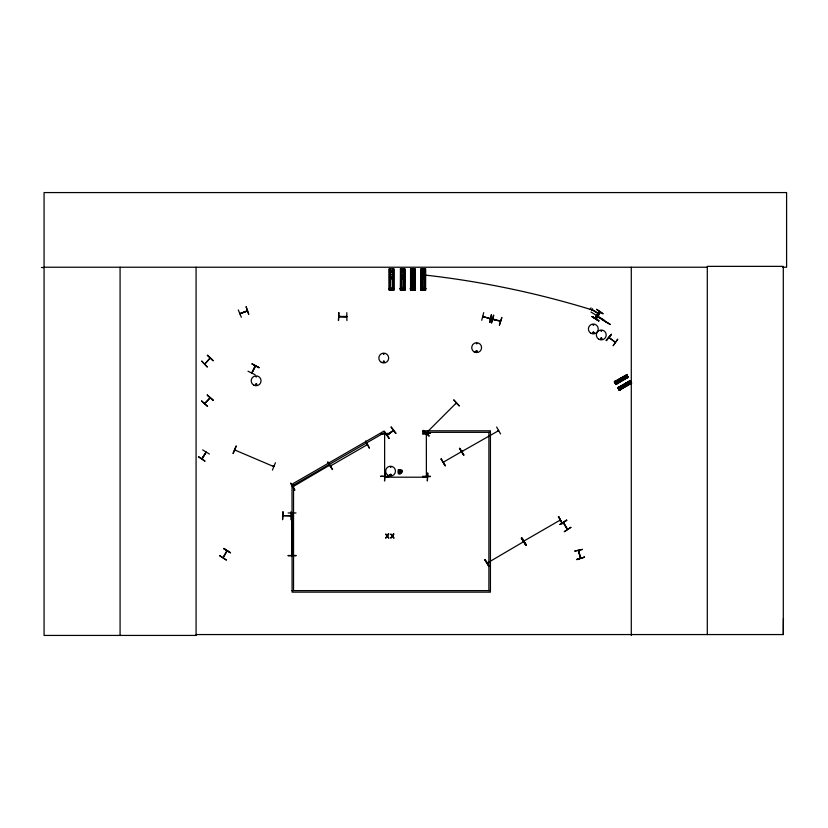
<?xml version="1.0" encoding="UTF-8"?>
<svg xmlns="http://www.w3.org/2000/svg" width="828" height="828" viewBox="0 0 828 828"><rect width="100%" height="100%" fill="white"/><g stroke="black" fill="none" stroke-linecap="round" stroke-linejoin="round"><path stroke-width="1.24" d="M782.729 267.227L786.6 267.227L786.6 192.572L44.07 192.572L44.07 635.428L196.195 635.428L196.091 634.558L783.298 634.558L783.412 618.547M255.655 365.904L251.898 372.921L255.262 365.81M387.504 434.452L387.121 435.228L387.607 434.462M386.976 434.938L393.393 430.488L387.235 435.145M201.835 458.619L206.131 452.067L202.156 458.857M239.82 313.47L247.272 310.966M291.932 555.371L291.922 554.491L292.201 555.36M426.337 434.648L426.389 433.82M426.741 434.607L426.751 433.975M255.355 384.502C258.543 382.205 255.769 386.748 255.624 384.999M255.593 384.502C257.011 382.722 256.369 386.428 255.666 384.378M383.312 353.939L384.171 354.053L383.405 353.742M384.202 361.867C382.515 360.056 384.389 363.761 383.871 361.287M390.019 474.848C391.954 473.254 389.967 476.856 390.319 474.434M475.945 351.351C478.129 348.867 476.638 354.229 476.038 351M477.176 351.486C476.224 349.561 475.996 352.842 477.063 351.589M592.91 324.742L593.707 325.073L592.993 324.659M592.796 332.659C594.214 330.879 593.572 334.595 592.869 332.535M600.766 338.517C601.852 340.608 601.78 336.706 600.828 338.776M601.718 330.848L600.869 330.962L601.666 330.745M597.65 314.712L597.236 315.396M615.287 342.264L608.859 337.586M293.485 485.964L293.122 486.585L329.596 465.201M329.658 465.522L328.851 465.574L329.741 465.491M330.641 465.853L367.332 444.667L366.897 445.34M330.941 466.04L331.241 465.45M498.611 430.622L497.721 430.829L498.477 430.384M498.539 430.705L461.858 451.529L462.541 451.125M487.102 562.781L487.858 562.336L487.278 563.04M523.627 541.647L523.13 541.885M523.534 541.264L560.225 520.077L559.573 520.367M523.606 541.605L524.114 540.839M399.758 473.099L400.152 471.546L400.483 473.036L399.758 473.099L398.62 471.474L399.52 470.397L401.332 471.236L400.483 473.036M400.048 471.494L400.255 470.325M426.348 433.986L426.389 476.1L426.751 475.469M426.71 476.017L426.71 475.469M443.725 462.293L443.228 462.127M461.682 451.964L461.548 451.653M483.728 312.611L481.741 320.27M483.397 316.845L482.827 316.275L490.259 318.78M489.617 318.459L490.445 318.366M491.656 322.93L493.809 315.313M491.366 322.858L493.416 315.209M493.519 319.473L492.815 319.008M495.382 320.063L487.671 318.087M500.464 321.047L499.677 321.212M499.46 325.021L501.871 317.476L499.398 325.011M597.185 315.168L597.93 315.623M402.905 290.007L402.315 290.007M423.574 290.007L422.973 290.007M426.565 433.158L427.144 432.558M227.172 550.93L223.291 557.668M206.079 452.233L202.146 458.712M567.584 529.216L563.361 522.644L563.609 523.224M563.982 523.079L563.64 522.447M255.748 376.481L256.545 376.802L255.748 376.595M384.409 362.126C383.964 358.917 382.008 363.937 384.44 361.929M593.945 333.022C592.962 329.741 592.32 335.412 594.018 332.473M232.978 453.33L236.052 446.044M233.279 453.454L236.322 446.147M235.483 450.328L234.997 449.687M273.312 465.957L273.851 466.526M275.424 462.748L272.433 470.076M402.387 289.986L402.915 289.138L402.315 289.086M291.932 512.998L291.849 555.205M384.627 433.82L384.575 434.648L384.948 433.975M384.948 434.669L384.948 433.841M251.981 363.916L258.936 367.684M255.334 365.728L251.96 372.714M338.88 316.482L339.708 316.813M282.979 515.637L290.918 515.999M222.991 557.503L226.862 550.713M563.371 522.727L567.221 529.361M198.523 456.714L205.065 461.196L198.492 456.756M209.391 454.044L202.653 449.894M590.022 309.558L591.057 307.871M591.523 310.479L592.558 308.792M592.237 316.513L598.779 320.985L592.258 316.472M596.626 309.351L603.157 313.843L596.605 309.382M594.887 318.076L599.048 311.349M595.166 318.252L599.348 311.535M607.835 322.992L596.926 315.975L597.392 316.679M596.388 318.997L600.517 312.249M601.739 319.36L610.34 324.535L596.781 316.213M426.316 432.951L456.28 402.988M427.082 432.609L426.379 432.889M455.721 403.433L456.425 403.277L455.752 403.464M523.927 541.874L523.244 542.236M524.403 541.16L523.617 541.191L524.227 540.86M580.78 558L578.472 550.537L580.521 558.196M391.095 475.386C391.334 472.343 388.653 476.162 390.919 475.458M606.21 340.37L611.395 334.377M606.179 340.349L611.354 334.346M606.531 340.618L611.385 334.367M617.719 339.325L613.113 345.762L617.636 339.252M385.848 477.187L385.134 477.28M426.534 476.928L427.331 476.918M346.632 316.834L339.045 316.441M346.083 316.441L346.797 316.482M399.106 472.788L399.862 471.888M400.152 471.546L400.907 470.635M207.228 355.409L213.044 360.78M204.795 364.051L210.136 358.296M204.609 403.402L210.001 397.719M204.733 403.671L210.271 397.957M207.517 406.279L201.504 401.125M213.241 400.245L207.228 395.091L213.272 400.214M423.294 430.581L428.956 436.108M456.135 403.07L455.917 403.743L456.425 403.277M328.964 465.533L329.44 465.253M330.765 465.729L331.324 465.45M367.353 445.019L366.825 445.319M204.858 363.958L210.001 358.038M476.442 343.175L476.762 343.962L476.555 343.165M390.775 467.416L390.557 466.609L390.557 467.427M387.1 435.311L393.424 430.488L387.173 435.176M395.691 433.489L391.013 427.113M500.309 321.295L482.672 316.658M441.096 459.054L445.257 465.781L441.107 459.043M463.794 455.079L459.509 448.486M461.206 451.85L443.239 462.221M290.597 483.314L294.633 490.124M292.977 486.346L293.557 485.974M332.328 469.611L327.712 461.879L332.618 469.435M459.478 448.497L463.784 455.089L459.809 448.31M462.686 451.415L461.921 451.809M500.547 433.924L496.645 427.041M489.151 566.321L484.784 559.707L488.82 566.518M521.857 538.303L526.235 544.907L521.226 538.19L525.604 544.803M524.362 541.098L523.834 541.46M559.718 520.74L560.297 520.357M559.976 524.403L566.828 520.45M570.885 527.374L564.251 531.711L570.854 527.322M614.376 381.853L626.827 374.836M614.459 381.998L626.899 374.96M614.552 382.163L626.993 375.105M614.697 382.401L627.189 375.457M614.914 382.764L615.318 383.467M615.918 382.764L615.194 382.878M615.452 383.685L627.8 376.481M615.525 383.809L627.893 376.647M628.059 376.926L615.68 384.078L628.059 376.937M615.773 384.254L628.173 377.133M630.139 380.569L617.781 387.763L619.292 390.34L631.66 383.178L630.129 380.559M617.874 387.908L630.232 380.735M630.305 380.859L617.957 388.063L630.387 381.004M618.123 388.353L630.481 381.159M618.185 388.446L630.594 381.356M618.33 388.663L618.723 389.367M618.837 389.543L631.205 382.391M618.93 389.709L631.298 382.546M631.381 382.691L619.034 389.895L631.495 382.888M619.189 390.164L631.557 382.991M523.72 541.636L487.402 562.968M235.028 449.749L235.659 450.308L234.852 450.018M609.046 337.389L615.214 342.212M601.087 337.917C599.368 340.432 603.602 338.466 601.283 337.938M246.154 306.815L248.742 314.309M239.965 313.895L247.355 310.935L240.037 313.709M241.341 317.269L238.298 309.962M248.69 314.329L246.123 306.836M398.682 472.198L399.8 471.794M400.214 471.639L401.332 471.236M582.394 549.368L574.663 551.096L582.426 549.471M576.857 559.273L584.485 557.172M385.123 476.876L385.682 476.876M391.282 289.986L391.81 290.007L391.334 289.138M412.603 289.986L413.141 289.986L412.654 289.138M423.046 289.986L423.087 289.138M388.715 433.354L380.808 433.841L388.725 433.686M426.399 434.617L426.71 433.841M380.808 476.317L388.725 476.597L380.808 476.214M422.58 476.317L430.488 476.266M422.58 476.617L430.488 476.597M426.534 477.197L427.227 476.887M288.113 512.967L296.02 512.967M291.88 513.826L292.243 513.018M288.113 555.505L296.02 555.453M288.113 555.795L296.031 555.785M41.4 267.537L44.07 267.527M44.07 267.227L707.298 267.227M389.243 268.852L393.817 268.831L393.817 290.266L389.243 290.276L389.264 268.852L389.346 290.276M400.348 268.852L404.923 268.831L404.82 290.266M410.564 268.852L415.138 268.831L415.138 290.266L410.564 290.276L410.584 268.852L410.667 290.276M389.553 271.025L393.507 271.025M400.659 271.025L404.613 271.025M410.874 271.025L414.828 271.025M421.317 271.025L425.271 271.025M389.553 272.474L393.507 272.474M400.659 272.474L404.613 272.474M410.874 272.474L414.828 272.474M421.317 272.474L425.271 272.474M389.553 274.648L393.507 274.648M400.659 274.648L404.613 274.648M410.874 274.648L414.828 274.648M425.271 274.648L421.317 274.648A918.086 916.265 90 0 1 590.178 309.31M389.553 276.583L393.507 276.583M400.649 276.583L404.602 276.583M410.874 276.583L414.828 276.583M421.307 276.583L425.271 276.583M389.553 278.757L393.507 278.757M400.649 278.757L404.602 278.757M410.874 278.757L414.828 278.757M421.307 278.757L425.271 278.757M389.553 288.082L393.507 288.082M400.659 288.082L404.613 288.082M410.874 288.082L414.828 288.082M421.317 288.082L425.271 288.082M388.891 288.703L394.169 288.703M399.996 288.703L405.275 288.703M410.212 288.703L415.49 288.703M420.655 288.703L425.934 288.703M388.891 288.868L394.169 288.868M399.996 288.868L405.275 288.868M410.212 288.868L415.49 288.868M420.655 288.868L425.934 288.868M391.209 289.117L391.841 289.086M412.541 289.117L413.162 289.086M422.973 289.117L423.605 289.086M391.209 290.007L391.841 290.007M412.541 290.007L413.162 290.007M404.923 290.266L400.348 290.276L400.441 268.852M425.488 268.831L425.488 290.266L425.582 268.831L421.007 268.852L421.007 290.276L425.582 290.266M346.797 312.663L346.901 320.571M338.962 316.482L346.632 316.441M338.849 316.834L346.818 316.834M490.424 432.34L422.622 432.34L422.622 430.808L490.424 430.808L490.424 592.144L292.087 592.144L292.005 485.094L293.536 485.094L384.916 432.34L384.151 431.005L292.77 483.769L293.536 485.094L293.536 590.612M385.051 477.197L427.248 477.197M290.897 511.818L290.949 519.736M283.062 515.637L290.814 515.637M292.005 590.612L490.424 590.612M492.991 319.008L500.381 321.026M398.62 471.474L399.789 471.681M400.224 471.753L401.394 471.96M273.664 466.537L234.986 450.07M234.924 450.008L235.587 450.277M273.219 465.967L273.82 466.174M258.988 367.58L252.033 363.813L258.947 367.663M255.117 374.732L248.017 371.223M223.653 548.716L230.484 552.721M592.155 309.444L599.389 314.009M591.927 309.827L599.275 314.195M597.557 314.557L598.302 315.023M597.381 314.837L598.137 315.302M597.267 315.033L598.023 315.489M597.102 315.313L597.847 315.768M590.944 312.011L604.161 320.115M596.947 315.944L597.599 316.348M592.206 316.565L598.955 320.695M592.051 316.813L598.799 320.954M384.637 434.7L384.627 433.903L384.627 476.183M292.243 513.163L291.932 513.795M398.93 470.811L399.831 471.567M400.183 471.856L401.083 472.622M207.507 355.119L213.241 360.573M207.3 395.008L213.003 400.493M201.742 400.866L207.445 406.362M423.522 430.343L429.152 435.901M567.201 529.278L563.599 522.499M391.24 426.937L396.012 433.251M389.284 438.322L384.596 431.957L389.056 438.498M558.341 516.755L562.398 523.555M522.209 538.096L526.204 544.928M521.95 538.241L525.956 545.072M521.557 538.003L525.563 544.824M485.156 559.49L489.12 566.342M290.887 483.148L292.594 486.077M293.743 488.034L294.882 489.979M459.675 448.321L463.628 455.172M441.262 458.95L445.216 465.812M625.575 375.56L626.889 377.837M628.98 381.46L630.294 383.747M624.736 376.036L626.051 378.324M628.141 381.946L629.456 384.223M623.474 376.771L624.798 379.048M626.889 382.671L628.204 384.958M622.356 377.402L623.681 379.69M625.771 383.312L627.086 385.589M621.103 378.137L622.418 380.414M624.509 384.037L625.833 386.324M615.711 381.242L617.036 383.53M619.127 387.152L620.441 389.429M615.142 381.066L616.901 384.12L615.049 381.128M618.547 386.976L620.307 390.019M618.454 387.028L620.213 390.071M399.52 470.397L399.934 471.505M578.379 550.527L580.438 558.217M783.298 634.558L783.298 266.368L707.298 266.368L707.298 634.558M631.288 267.227L631.288 635.428M488.893 432.34L488.893 590.612M425.23 268.831L425.271 290.266M424.981 276.397L425.054 268.831L424.816 276.397M424.981 289.003L425.054 278.912L424.961 290.266M424.712 268.831L424.795 276.397M424.712 278.912L424.795 289.003M424.536 268.831L424.464 290.266M424.288 268.831L424.288 276.397M424.288 278.912L424.288 289.003M424.215 268.831L424.195 276.397M424.195 278.912L424.215 289.003M423.895 290.266L422.694 290.266M422.404 268.852L422.404 276.417L422.301 268.852M422.404 278.933L422.404 289.024L422.301 278.933M422.052 268.852L422.125 290.276M421.876 268.852L421.876 276.417M421.876 278.933L421.876 289.024M421.783 268.852L421.794 290.276M421.535 268.852L421.607 290.276M421.359 290.276L421.359 268.852L421.276 290.276M421.11 268.852L421.028 290.276M414.517 268.831L414.528 290.266M414.352 268.831L414.373 276.397M414.373 278.912L414.352 289.003M414.279 268.831L414.279 276.397M414.279 278.912L414.279 289.003M414.021 268.831L414.062 290.266M413.845 268.831L413.772 276.397L413.752 268.831M413.845 289.003L413.772 278.912L413.752 289.003M413.462 290.266L412.251 290.266M411.961 268.852L411.94 276.417M411.961 278.933L411.94 289.024M411.858 268.852L411.858 276.417M411.858 278.933L411.858 289.024M411.682 268.852L411.609 290.276M411.361 268.852L411.433 276.417M411.361 278.933L411.433 289.024M411.34 276.417L411.185 268.852L411.092 290.276L411.185 278.933M410.916 268.852L410.874 290.276M404.644 268.831L404.644 290.266M404.571 268.831L404.613 290.266M404.302 268.831L404.323 276.397M404.323 278.912L404.302 290.266M404.136 268.831L404.147 276.397M404.136 278.912L404.147 289.003M404.054 268.831L404.054 276.397M404.054 278.912L404.054 289.003M403.836 268.831L403.878 290.266M403.629 268.831L403.629 276.397M403.629 278.912L403.629 289.003M403.526 268.831L403.546 276.397M403.526 278.912L403.546 289.003M403.236 290.266L402.025 290.266M401.715 268.852L401.735 276.417M401.715 278.933L401.735 289.024M401.642 268.852L401.642 276.417M401.642 278.933L401.642 289.024M401.383 268.852L401.466 290.276M401.218 268.852L401.218 276.417M401.218 278.933L401.218 289.024M401.114 268.852L401.135 290.276M400.876 268.852L400.969 290.276M393.724 268.831L393.724 290.266M393.507 268.831L393.507 290.266M393.3 268.831L393.3 290.266M393.196 268.831L393.207 290.266M392.948 268.831L393.052 290.266M392.772 268.831L392.741 290.266M392.7 268.831L392.7 290.266M392.431 268.831L392.524 276.397M392.431 278.912L392.451 289.003M392.141 290.266L390.93 290.266M390.537 268.852L390.619 276.417M390.619 278.933L390.537 289.024M390.04 268.852L390.019 276.417M390.112 278.933L390.04 289.024M389.864 290.266L389.864 278.933L389.771 289.024M389.553 268.852L389.595 290.276M196.081 267.227L196.081 635.428M120.081 267.227L120.081 635.428M390.681 277.442C391.758 280.796 393.29 275.072 390.681 277.442M401.777 277.442C402.853 280.796 404.385 275.072 401.777 277.442M412.002 277.442C413.079 280.796 414.611 275.072 412.002 277.442M422.446 277.442C423.522 280.796 425.054 275.072 422.446 277.442M621.828 378.758C622.542 381.004 623.567 377.185 621.828 378.758M625.233 384.658C625.947 386.904 626.972 383.085 625.233 384.658M491.428 314.671L489.803 322.434L491.428 314.671M219.648 555.66L226.282 559.997L219.648 555.66M223.819 548.426L230.453 552.762L223.808 548.457M600.155 312.032L596.005 318.77L600.186 312.052M388.28 534.008L387.266 535.654L385.631 534.008L386.924 536.099L385.589 538.19L387.225 536.513L388.881 538.19L387.576 536.068L388.881 534.008L388.28 534.008M393.414 534.008L392.4 535.654L390.764 534.008L392.058 536.099L390.723 538.19L392.368 536.513L394.024 538.19L392.71 536.068L394.014 534.008L393.414 534.008M201.784 361.153L207.217 366.918L201.784 361.153M453.868 399.986L459.198 405.865L453.868 399.986M398.32 469.89C396.053 480.085 408.69 468.41 398.32 469.89M365.779 441.148L369.402 448.196L365.748 441.169M558.683 516.568L562.295 523.617L558.683 516.568M566.631 520.119L560.028 524.497L566.631 520.119M626.734 374.67L614.345 381.801L615.887 384.44L628.266 377.289L626.724 374.649M584.475 557.12L576.94 559.593L584.475 557.12M430.488 433.386L422.57 433.841L430.488 433.354M384.937 473.099L384.554 481.016L384.916 473.099M427.745 473.099L427.362 481.016L427.714 473.099M338.88 312.663L338.476 320.571L338.766 312.663M282.979 511.818L282.576 519.736L282.959 511.818M414.828 290.266L414.828 268.831L414.787 290.266M400.69 290.276L400.69 268.852L400.617 290.276M390.361 290.276L390.319 268.852L390.288 290.276M389.853 276.417L389.864 268.852L389.771 276.417M474.185 351.931A4.947 4.947 0 0 0 481.596 347.656A4.947 4.947 0 0 0 474.185 343.372A4.947 4.947 0 0 0 474.185 351.931M598.81 339.242A4.947 4.947 0 0 0 606.231 334.957A4.947 4.947 0 0 0 598.81 330.672A4.947 4.947 0 0 0 598.81 339.242M590.861 333.239A4.937 4.937 0 0 0 598.261 328.964A4.937 4.937 0 0 0 590.861 324.69A4.937 4.937 0 0 0 590.861 333.239M381.284 362.322A4.937 4.937 0 0 0 388.684 358.048A4.937 4.937 0 0 0 381.284 353.773A4.937 4.937 0 0 0 381.284 362.322M388.094 475.407A4.927 4.927 0 0 0 395.484 471.142A4.927 4.927 0 0 0 388.094 466.878A4.927 4.927 0 0 0 388.094 475.407M253.658 385.082A4.947 4.947 0 0 0 261.068 380.797A4.947 4.947 0 0 0 253.658 376.523A4.947 4.947 0 0 0 253.658 385.082"/></g></svg>
